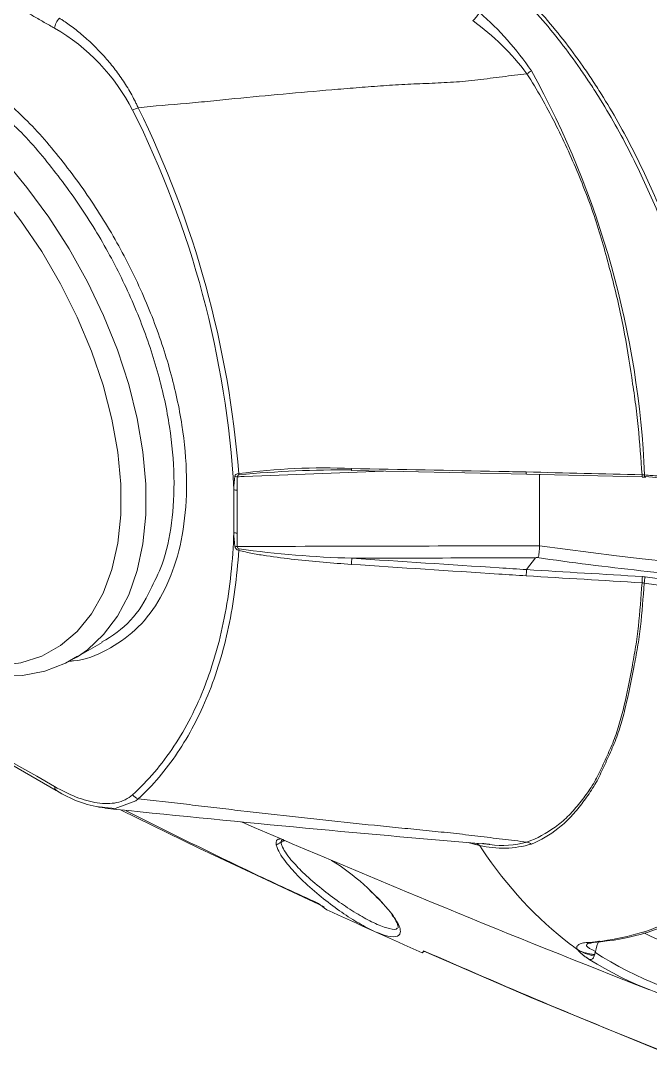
# Model space of a CAD drawing. Extents: x 9.3 to 87, y 1.1 to 68.8.
# Drawn here: x 58.48 to 60.612, y 1.253 to 4.746 of the extents above; entities that cross this region are included whole.
import ezdxf

# ---------------------------------------------------------------- set-up
doc = ezdxf.new("R2010")
doc.units = 0
doc.header["$MEASUREMENT"] = 0
doc.linetypes.add('SLD-Solid', pattern=[0])
doc.layers.add('OBJECT', color=7, linetype='CONTINUOUS')

msp = doc.modelspace()

# ---------------------------------------------------------------- linework, layer by layer
at = {"layer": 'OBJECT', "linetype": 'SLD-Solid', "lineweight": 15}
for p, q in [((60.2372, 3.21), (60.2372, 2.9684)), ((60.5846, 3.2009), (60.5969, 3.2006)), ((60.1933, 2.8874), (60.2237, 2.9274)), ((58.6621, 2.5863), (58.7563, 2.6406)), ((58.6728, 2.5927), (58.6621, 2.5863))]:
    msp.add_line(p, q, dxfattribs=at)
at = {"layer": 'OBJECT', "linetype": 'SLD-Solid', "lineweight": 15, "flags": 128}
for points in [[(58.4558, 4.2364), (58.5009, 4.1814), (58.5757, 4.08), (58.6446, 3.973), (58.7068, 3.8616), (58.7615, 3.7472), (58.8082, 3.631), (58.8462, 3.5146), (58.8751, 3.3992), (58.8945, 3.2863), (58.9043, 3.177), (58.9043, 3.0729), (58.8945, 2.9749), (58.8751, 2.8844), (58.8462, 2.8024), (58.8082, 2.7298), (58.7615, 2.6676), (58.7068, 2.6163), (58.6728, 2.5927)], [(57.3764, 3.4527), (57.4302, 3.3391), (57.4917, 3.2287), (57.5602, 3.1227), (57.6347, 3.0227), (57.7143, 2.9298), (57.7981, 2.8452), (57.8848, 2.7701), (57.9735, 2.7054), (58.0629, 2.6519), (58.1519, 2.6104), (58.2394, 2.5814), (58.3242, 2.5651), (58.4052, 2.562), (58.4815, 2.5719), (58.552, 2.5947), (58.6158, 2.6303), (58.672, 2.678), (58.7201, 2.7373), (58.7593, 2.8075), (58.7892, 2.8876), (58.8093, 2.9766), (58.8194, 3.0733), (58.8194, 3.1766), (58.8093, 3.285), (58.7892, 3.3973), (58.7593, 3.5118), (58.7201, 3.6273), (58.672, 3.7421), (58.6158, 3.8548), (58.552, 3.964), (58.4815, 4.0682), (58.4252, 4.1418)], [(57.3638, 3.4533), (57.3899, 3.3957), (57.4447, 3.2884), (57.506, 3.1844), (57.5733, 3.0847), (57.6458, 2.9905), (57.7229, 2.9026), (57.8037, 2.822), (57.8874, 2.7496), (57.9734, 2.6862), (58.0607, 2.6324), (58.1486, 2.589), (58.2362, 2.5565), (58.3225, 2.5355), (58.4064, 2.5264), (58.4867, 2.5294), (58.5623, 2.5442), (58.6322, 2.5705), (58.6732, 2.5946)], [(59.601, 3.2225), (59.7756, 3.2192), (60.1926, 3.211)], [(60.1926, 3.2111), (60.3352, 3.2075), (60.5847, 3.2018)], [(60.5959, 3.2032), (60.5953, 3.2019), (60.5947, 3.2011), (60.5941, 3.2009), (60.594, 3.2009)], [(57.6873, 2.6668), (58.0848, 2.438), (58.6007, 2.1397)], [(58.7657, 2.082), (58.8009, 2.0786), (58.8705, 2.1045), (58.8783, 2.1114), (58.8783, 2.1114), (58.8783, 2.1114)], [(58.8205, 2.0732), (59.0841, 1.9441), (59.508, 1.7462)], [(60.3985, 1.6217), (60.4016, 1.6224), (60.4104, 1.6233)], [(59.8451, 1.5958), (60.2075, 1.4391), (60.6582, 1.2539), (60.6594, 1.2535)]]:
    msp.add_lwpolyline(points, dxfattribs=at)
at = {"layer": 'OBJECT', "linetype": 'SLD-Solid', "lineweight": 15}
for centre, radius, start, end in [((58.6422, 4.7175), 0.0469, 129.6373, 177.2142), ((59.8984, 4.8636), 0.1631, 313.7166, 326.3749), ((59.3331, 3.9752), 1.0625, 34.419, 48.703), ((58.2625, 4.1384), 0.6699, 27.0586, 60.2077), ((59.4955, 4.0374), 0.8761, 37.112, 53.9468), ((57.4979, 3.0792), 3.0972, 2.3821, 28.8925), ((58.8001, 4.6126), 0.1795, 289.2266, 295.7873), ((55.9266, 2.9718), 3.281, 3.2694, 26.6443), ((55.8187, 2.9439), 3.4105, 4.5144, 26.226), ((186.6704, 227.8224), 259.4796, 239.438884, 240.423589), ((61.5935, 13.0607), 9.9079, 264.2215, 279.1983), ((59.5041, 1.1232), 2.1085, 87.3892, 97.7805), ((59.5647, -0.4014), 3.6263, 89.4164, 95.4485), ((59.6154, 3.2278), 0.0154, 173.5579, 200.0898), ((59.2136, 3.2257), 0.0239, 249.2195, 270.5136), ((59.2209, 3.2014), 0.00715, 94.7975, 176.5946), ((59.2467, 3.2227), 0.0299, 200.2879, 208.2701), ((60.6002, 3.2067), 0.0164, 173.7402, 198.5651), ((60.602, 3.2065), 0.00973, 171.5913, 214.8022), ((59.2125, 3.1782), 0.0219, 242.0656, 272.3126), ((59.2125, 3.033), 0.0219, 242.0686, 272.3098), ((59.2213, 2.9694), 0.0164, 188.5176, 260.6482), ((59.2127, 2.9892), 0.0235, 251.1004, 272.6924), ((59.2221, 2.9659), 0.00833, 181.0875, 257.5899), ((59.1454, 2.9836), 0.0793, 337.4834, 340.9721), ((59.7013, 6.4473), 3.5226, 262.1531, 268.3785), ((61.6734, 12.9332), 10.0678, 261.79875, 277.72463), ((59.8836, 2.8957), 0.2836, 173.8347, 178.0689), ((60.228, 2.9171), 0.0112, 87.4495, 112.3485), ((60.4517, 2.8594), 0.26, 173.8168, 178.453), ((60.845, 2.8356), 0.2612, 173.8296, 178.4608), ((60.6752, 2.8392), 0.0837, 163.7088, 178.1708), ((61.9464, 12.2092), 9.4648, 261.77023, 277.48812), ((58.5968, 2.9549), 0.3497, 296.8734, 336.989), ((58.8152, 2.4744), 0.3968, 237.4577, 261.5979), ((58.8888, 2.1452), 0.0354, 213.666, 252.7626), ((65.4176, 65.6735), 63.9405, 264.028382, 265.179351), ((76.1363, 41.1403), 42.6053, 246.61893, 248.62679), ((60.1128, 2.2859), 0.3413, 256.6917, 286.474), ((60.1136, 2.2445), 0.2907, 261.2134, 286.1234), ((59.095, 1.2047), 0.8245, 38.9006, 57.912), ((59.2787, 1.3689), 0.5777, 41.7384, 48.4346), ((59.6669, 1.6563), 0.0942, 11.9479, 42.2812), ((60.3641, 2.4322), 0.8082, 273.9103, 300.6723), ((61.1827, 2.8262), 1.3101, 243.1038, 277.5553), ((60.5422, 1.5754), 0.1174, 151.5319, 170.4531), ((60.4434, 1.7227), 0.1441, 236.7187, 261.4705), ((61.0948, 2.6286), 1.2341, 237.0565, 260.5539), ((61.0654, 2.6202), 1.2418, 237.8979, 260.5665)]:
    msp.add_arc(centre, radius, start, end, dxfattribs=at)
for points, knots in [([(60.8289, 3.4041), (60.8241, 3.4366), (60.8188, 3.469), (60.8069, 3.5342), (60.8004, 3.5669), (60.7788, 3.6652), (60.762, 3.7311), (60.7232, 3.8636), (60.7013, 3.9302), (60.6638, 4.0308), (60.6504, 4.0646), (60.6226, 4.1314), (60.608, 4.1647), (60.5623, 4.2638), (60.5293, 4.3292), (60.4749, 4.4257), (60.456, 4.4577), (60.4262, 4.5052), (60.4161, 4.5209), (60.3955, 4.552), (60.3851, 4.5674), (60.3532, 4.613), (60.3314, 4.6428), (60.2863, 4.7008), (60.2631, 4.7291), (60.2151, 4.784), (60.1903, 4.8108), (60.1522, 4.8493), (60.1393, 4.8618), (60.1198, 4.8802), (60.11, 4.8892), (60.0985, 4.8996), (60.0935, 4.904), (60.0902, 4.9069), (60.0886, 4.9084), (60.0869, 4.9098)], [0, 0, 0, 0, 0.0625, 0.0625, 0.125, 0.125, 0.25, 0.25, 0.375, 0.375, 0.4375, 0.4375, 0.5, 0.5, 0.625, 0.625, 0.6875, 0.6875, 0.71875, 0.71875, 0.75, 0.75, 0.8125, 0.8125, 0.875, 0.875, 0.9375, 0.9375, 0.96875, 0.96875, 0.984375, 0.992187, 0.996094, 0.996094, 1, 1, 1, 1]), ([(60.0923, 4.9203), (60.1191, 4.8971), (60.1454, 4.8726), (60.1841, 4.834), (60.1968, 4.8208), (60.2219, 4.794), (60.2343, 4.7804), (60.2707, 4.739), (60.2942, 4.7105), (60.3398, 4.6522), (60.3619, 4.6223), (60.3942, 4.5763), (60.4047, 4.5608), (60.4255, 4.5295), (60.4358, 4.5136), (60.4658, 4.4657), (60.485, 4.4335), (60.5399, 4.3361), (60.5732, 4.2702), (60.6192, 4.1701), (60.6339, 4.1366), (60.662, 4.0691), (60.6754, 4.035), (60.7132, 3.9335), (60.7352, 3.8662), (60.7742, 3.7325), (60.7911, 3.666), (60.8127, 3.5668), (60.8193, 3.5338), (60.8312, 3.4681), (60.8365, 3.4353), (60.8414, 3.4026)], [0, 0, 0, 0, 0.0625, 0.0625, 0.09375, 0.09375, 0.125, 0.125, 0.1875, 0.1875, 0.25, 0.25, 0.28125, 0.28125, 0.3125, 0.3125, 0.375, 0.375, 0.5, 0.5, 0.5625, 0.5625, 0.625, 0.625, 0.75, 0.75, 0.875, 0.875, 0.9375, 0.9375, 1, 1, 1, 1]), ([(58.8781, 4.4511), (58.8762, 4.4552), (58.8743, 4.4595), (58.8703, 4.4677), (58.8682, 4.4719), (58.862, 4.4841), (58.8577, 4.4922), (58.8442, 4.516), (58.8346, 4.5315), (58.8143, 4.5616), (58.8035, 4.5762), (58.7815, 4.604), (58.7702, 4.6173), (58.7471, 4.6426), (58.7353, 4.6547), (58.7112, 4.6777), (58.699, 4.6887), (58.6744, 4.7094), (58.6621, 4.719), (58.6435, 4.7327), (58.6373, 4.7371), (58.6279, 4.7434), (58.6248, 4.7455), (58.6186, 4.7496), (58.6154, 4.7517), (58.6123, 4.7536)], [0, 0, 0, 0, 0.03125, 0.03125, 0.0625, 0.0625, 0.125, 0.125, 0.25, 0.25, 0.375, 0.375, 0.5, 0.5, 0.625, 0.625, 0.75, 0.75, 0.875, 0.875, 0.9375, 0.9375, 0.96875, 0.96875, 1, 1, 1, 1]), ([(60.1941, 4.566), (60.1664, 4.5627), (60.1387, 4.5592), (60.0834, 4.5523), (60.0557, 4.5486), (60.0004, 4.542), (59.9729, 4.5393), (59.9178, 4.5358), (59.8904, 4.5346), (59.8355, 4.5323), (59.8081, 4.5313), (59.7532, 4.5286), (59.7258, 4.5268), (59.6709, 4.5227), (59.6435, 4.5205), (59.5887, 4.5162), (59.5613, 4.5139), (59.4244, 4.5024), (59.3149, 4.4923), (59.1783, 4.479), (59.151, 4.4762), (59.0964, 4.4707), (59.0691, 4.468), (58.9872, 4.4609), (58.9327, 4.457), (58.8781, 4.4511)], [0, 0, 0, 0, 0.0625, 0.0625, 0.125, 0.125, 0.1875, 0.1875, 0.25, 0.25, 0.3125, 0.3125, 0.375, 0.375, 0.4375, 0.4375, 0.5, 0.5, 0.75, 0.75, 0.8125, 0.8125, 0.875, 0.875, 1, 1, 1, 1]), ([(60.1942, 4.5659), (60.2288, 4.5124), (60.2598, 4.457), (60.3027, 4.3721), (60.3164, 4.3435), (60.3428, 4.2858), (60.3554, 4.2568), (60.3795, 4.1988), (60.3912, 4.1699), (60.4131, 4.1118), (60.4231, 4.0826), (60.4415, 4.0241), (60.4501, 3.9947), (60.4665, 3.936), (60.4743, 3.9069), (60.4892, 3.849), (60.4963, 3.8203), (60.5093, 3.763), (60.5153, 3.7345), (60.5316, 3.6494), (60.5406, 3.5932), (60.5512, 3.5236), (60.5532, 3.5097), (60.5573, 3.482), (60.5593, 3.4681), (60.565, 3.4267), (60.5681, 3.3992), (60.5762, 3.3169), (60.58, 3.2624), (60.584, 3.2085)], [0, 0, 0, 0, 0.125, 0.125, 0.1875, 0.1875, 0.25, 0.25, 0.3125, 0.3125, 0.375, 0.375, 0.4375, 0.4375, 0.5, 0.5, 0.5625, 0.5625, 0.625, 0.625, 0.75, 0.75, 0.78125, 0.78125, 0.8125, 0.8125, 0.875, 0.875, 1, 1, 1, 1]), ([(58.645, 2.5777), (58.6497, 2.5779), (58.6966, 2.5798), (58.7739, 2.6126), (58.8714, 2.6782), (58.9487, 2.7745), (59.0044, 2.8959), (59.0374, 3.039), (59.0458, 3.2004), (59.0304, 3.3749), (58.9907, 3.558), (58.9287, 3.7441), (58.8453, 3.9281), (58.7438, 4.1052), (58.626, 4.2685), (58.5281, 4.3841), (58.469, 4.4381), (58.4558, 4.4501)], [0, 0, 0, 0, 0.008372, 0.083003, 0.157636, 0.232269, 0.306905, 0.38154, 0.456176, 0.530811, 0.605447, 0.680082, 0.754715, 0.829347, 0.90398, 0.978614, 1, 1, 1, 1]), ([(58.4558, 4.3925), (58.4593, 4.3893), (58.5075, 4.3447), (58.5937, 4.241), (58.7088, 4.0823), (58.8078, 3.9094), (58.8891, 3.7301), (58.9496, 3.5485), (58.9883, 3.3701), (59.0034, 3.1998), (58.9946, 3.043), (58.9671, 2.913), (58.9332, 2.8466), (58.9187, 2.8182)], [0, 0, 0, 0, 0.007984, 0.109741, 0.211498, 0.313255, 0.415013, 0.51677, 0.618528, 0.720285, 0.822042, 0.9238, 1, 1, 1, 1]), ([(59.2138, 3.2018), (59.2217, 3.2021), (59.3866, 3.2083), (59.5514, 3.2145), (59.7083, 3.2205)], [0, 0, 0, 0, 0.048127, 1, 1, 1, 1]), ([(59.6001, 3.2295), (59.7665, 3.2264), (59.9328, 3.2232), (60.0991, 3.2199), (60.13, 3.2193), (60.1609, 3.2187), (60.1918, 3.2181)], [0, 0, 0, 0, 0.01271374, 0.01271374, 0.01271374, 0.01507616, 0.01507616, 0.01507616, 0.01507616]), ([(60.1926, 3.2113), (60.1926, 3.2112), (60.1924, 3.211), (60.1921, 3.2124), (60.192, 3.2147), (60.1919, 3.2167), (60.1919, 3.2176), (60.1918, 3.2181)], [0, 0, 0, 0, 0.11994, 0.452554, 0.785153, 0.879768, 1, 1, 1, 1]), ([(59.2051, 3.2034), (59.2054, 3.2062), (59.207, 3.2083), (59.2119, 3.2111), (59.2151, 3.2119), (59.2186, 3.2123)], [0, 0, 0, 0, 0.5, 0.5, 1, 1, 1, 1]), ([(59.2138, 3.2018), (59.2136, 3.1936), (59.2135, 3.1855), (59.2134, 3.1773), (59.2134, 3.1703), (59.2134, 3.1633), (59.2134, 3.1564)], [0, 0, 0, 0, 0.000762036, 0.000762036, 0.000762036, 0.001413001, 0.001413001, 0.001413001, 0.001413001]), ([(59.2022, 3.0136), (59.2022, 3.0218), (59.2022, 3.03), (59.2022, 3.0381), (59.2022, 3.0708), (59.2022, 3.1035), (59.2022, 3.1361), (59.2022, 3.1437), (59.2022, 3.1513), (59.2022, 3.1589)], [0, 0, 0, 0, 0.000762, 0.000762, 0.000762, 0.00381, 0.00381, 0.00381, 0.004518509, 0.004518509, 0.004518509, 0.004518509]), ([(59.2022, 3.0136), (59.199, 2.9173), (59.1892, 2.8261), (59.1648, 2.6966), (59.1551, 2.6546), (59.1381, 2.5936), (59.132, 2.5736), (59.119, 2.5342), (59.112, 2.5148), (59.0755, 2.42), (59.0404, 2.3514), (58.9586, 2.2279), (58.912, 2.1731), (58.8593, 2.1255)], [0, 0, 0, 0, 0.25, 0.25, 0.375, 0.375, 0.4375, 0.4375, 0.5, 0.5, 0.75, 0.75, 1, 1, 1, 1]), ([(59.2134, 3.0111), (59.2134, 3.0029), (59.2134, 2.9948), (59.2135, 2.9866), (59.2135, 2.9796), (59.2136, 2.9727), (59.2138, 2.9657)], [0, 0, 0, 0, 0.000762003, 0.000762003, 0.000762003, 0.001412997, 0.001412997, 0.001412997, 0.001412997]), ([(58.8783, 2.1114), (58.9279, 2.1571), (58.9724, 2.2095), (59.0511, 2.3268), (59.0854, 2.3917), (59.1288, 2.4987), (59.142, 2.5361), (59.1653, 2.613), (59.1755, 2.6527), (59.2015, 2.7753), (59.2131, 2.8619), (59.2186, 2.9532)], [0, 0, 0, 0, 0.25, 0.25, 0.5, 0.5, 0.625, 0.625, 0.75, 0.75, 1, 1, 1, 1]), ([(60.2372, 2.9682), (60.0708, 2.9678), (59.9044, 2.9675), (59.738, 2.9671), (59.5632, 2.9666), (59.3885, 2.9662), (59.2138, 2.9657)], [0.00000011, 0.00000011, 0.00000011, 0.00000011, 0.0126919, 0.0126919, 0.0126919, 0.02601659, 0.02601659, 0.02601659, 0.02601659]), ([(59.6001, 2.9052), (59.5361, 2.9095), (59.4722, 2.9149), (59.3765, 2.9255), (59.3446, 2.9295), (59.297, 2.9367), (59.2811, 2.9393), (59.2575, 2.9438), (59.2497, 2.9454), (59.2341, 2.9489), (59.2263, 2.9509), (59.2186, 2.9532)], [0, 0, 0, 0, 0.5, 0.5, 0.75, 0.75, 0.875, 0.875, 0.9375, 0.9375, 1, 1, 1, 1]), ([(60.2372, 2.9682), (60.2371, 2.9649), (60.2369, 2.9613), (60.2363, 2.9537), (60.236, 2.9497), (60.2353, 2.9421), (60.2348, 2.9384), (60.2339, 2.9335), (60.2336, 2.9319), (60.2325, 2.9299), (60.232, 2.9293), (60.2304, 2.9285), (60.2295, 2.9283), (60.2285, 2.9282)], [0, 0, 0, 0, 0.25, 0.25, 0.5, 0.5, 0.75, 0.75, 0.875, 0.875, 0.9375, 0.9375, 1, 1, 1, 1]), ([(60.1918, 2.8664), (60.1609, 2.8684), (60.13, 2.8705), (60.0991, 2.8725), (59.9328, 2.8833), (59.7664, 2.8943), (59.6001, 2.9052)], [0, 0, 0, 0, 0.00236285, 0.00236285, 0.00236285, 0.01507617, 0.01507617, 0.01507617, 0.01507617]), ([(59.6016, 2.9261), (59.6559, 2.9263), (59.7102, 2.9264), (59.7644, 2.9265), (59.9175, 2.9268), (60.0706, 2.9271), (60.2237, 2.9274)], [0.00348022, 0.00348022, 0.00348022, 0.00348022, 0.00762, 0.00762, 0.00762, 0.01929564, 0.01929564, 0.01929564, 0.01929564]), ([(59.6016, 2.9261), (59.7679, 2.9152), (59.9342, 2.9043), (60.1006, 2.8935), (60.1315, 2.8914), (60.1624, 2.8894), (60.1932, 2.8874), (60.1932, 2.8874), (60.1933, 2.8874), (60.1933, 2.8874)], [0, 0, 0, 0, 0.01271294, 0.01271294, 0.01271294, 0.01507417, 0.01507417, 0.01507417, 0.01507436, 0.01507436, 0.01507436, 0.01507436]), ([(60.2285, 2.9282), (60.3449, 2.9114), (60.4618, 2.8966), (60.697, 2.8711), (60.8149, 2.8604), (61.1692, 2.8345), (61.4062, 2.8254), (61.8816, 2.8237), (62.1178, 2.8311), (62.4699, 2.8546), (62.587, 2.8645), (62.7616, 2.8824), (62.8197, 2.8888), (62.9064, 2.8993), (62.9353, 2.9029), (62.9929, 2.9104), (63.0217, 2.9143), (63.0505, 2.9183)], [0, 0, 0, 0, 0.125, 0.125, 0.25, 0.25, 0.5, 0.5, 0.75, 0.75, 0.875, 0.875, 0.9375, 0.9375, 0.96875, 0.96875, 1, 1, 1, 1]), ([(60.584, 2.8426), (60.5802, 2.7931), (60.5768, 2.7443), (60.5691, 2.6727), (60.5662, 2.6491), (60.5604, 2.6143), (60.5583, 2.6028), (60.5541, 2.5799), (60.5521, 2.5685), (60.5416, 2.5118), (60.5329, 2.4674), (60.5176, 2.403), (60.512, 2.3819), (60.4996, 2.3405), (60.4927, 2.3202), (60.4808, 2.2906), (60.4765, 2.2809), (60.4677, 2.2618), (60.4634, 2.2524), (60.4507, 2.2243), (60.4424, 2.2061), (60.4243, 2.171), (60.4145, 2.1542), (60.3978, 2.1303), (60.3921, 2.1225), (60.3807, 2.1073), (60.375, 2.0998), (60.3574, 2.078), (60.3451, 2.0642), (60.3253, 2.045), (60.3185, 2.0388), (60.3044, 2.0271), (60.2971, 2.0216), (60.2604, 1.9949), (60.229, 1.9776), (60.1943, 1.9653)], [0, 0, 0, 0, 0.125, 0.125, 0.1875, 0.1875, 0.21875, 0.21875, 0.25, 0.25, 0.375, 0.375, 0.4375, 0.4375, 0.5, 0.5, 0.53125, 0.53125, 0.5625, 0.5625, 0.625, 0.625, 0.6875, 0.6875, 0.71875, 0.71875, 0.75, 0.75, 0.8125, 0.8125, 0.84375, 0.84375, 0.875, 0.875, 1, 1, 1, 1]), ([(60.2096, 1.9586), (60.242, 1.9717), (60.2715, 1.9896), (60.3133, 2.0224), (60.327, 2.0343), (60.3523, 2.0603), (60.3641, 2.0742), (60.3868, 2.1036), (60.3978, 2.119), (60.4196, 2.1511), (60.4294, 2.1681), (60.4474, 2.2036), (60.4556, 2.222), (60.4682, 2.2503), (60.4725, 2.2598), (60.4812, 2.279), (60.4856, 2.2887), (60.4976, 2.3184), (60.5046, 2.3387), (60.5172, 2.3801), (60.5228, 2.4013), (60.5385, 2.4658), (60.5474, 2.5103), (60.5582, 2.5671), (60.5604, 2.5785), (60.5646, 2.6015), (60.5668, 2.6131), (60.5728, 2.6479), (60.5759, 2.6716), (60.584, 2.7433), (60.5876, 2.7922), (60.5916, 2.8419)], [0, 0, 0, 0, 0.125, 0.125, 0.1875, 0.1875, 0.25, 0.25, 0.3125, 0.3125, 0.375, 0.375, 0.4375, 0.4375, 0.46875, 0.46875, 0.5, 0.5, 0.5625, 0.5625, 0.625, 0.625, 0.75, 0.75, 0.78125, 0.78125, 0.8125, 0.8125, 0.875, 0.875, 1, 1, 1, 1]), ([(60.5949, 2.8627), (60.8072, 2.8325), (61.0209, 2.8092), (61.3436, 2.785), (61.4515, 2.7788), (61.668, 2.7699), (61.7763, 2.7673), (62.1004, 2.765), (62.3158, 2.7709), (62.6381, 2.7907), (62.7449, 2.7992), (62.9042, 2.8146), (62.9572, 2.8201), (63.0364, 2.8292), (63.076, 2.8339), (63.1154, 2.8389), (63.1417, 2.8422), (63.1549, 2.844), (63.168, 2.8457)], [0, 0, 0, 0, 0.25, 0.25, 0.375, 0.375, 0.5, 0.5, 0.75, 0.75, 0.875, 0.875, 0.9375, 0.9375, 0.96875, 0.984375, 0.984375, 1, 1, 1, 1]), ([(60.3995, 1.6255), (60.4902, 1.6314), (60.578, 1.6524), (60.7053, 1.7066), (60.7471, 1.7285), (60.8078, 1.7668), (60.8277, 1.7804), (60.8665, 1.8092), (60.8855, 1.8245), (60.9408, 1.8724), (60.9754, 1.9072), (61.0243, 1.9638), (61.0401, 1.9835), (61.0705, 2.0241), (61.0997, 2.0662), (61.1265, 2.1111), (61.1521, 2.1574), (61.1642, 2.1812), (61.1987, 2.2544), (61.219, 2.3055), (61.2367, 2.359)], [0, 0, 0, 0, 0.25, 0.25, 0.375, 0.375, 0.4375, 0.4375, 0.5, 0.5, 0.625, 0.625, 0.6875, 0.6875, 0.75, 0.8125, 0.8125, 0.875, 0.875, 1, 1, 1, 1]), ([(58.8593, 2.1255), (58.8517, 2.1187), (58.8432, 2.1131), (58.8252, 2.1043), (58.8156, 2.1011), (58.7954, 2.0968), (58.7847, 2.0957), (58.7628, 2.0955), (58.7515, 2.0964), (58.7284, 2.0998), (58.7166, 2.1024), (58.6927, 2.109), (58.6807, 2.1131), (58.6445, 2.1272), (58.6201, 2.1391), (58.5954, 2.1535)], [0, 0, 0, 0, 0.125, 0.125, 0.25, 0.25, 0.375, 0.375, 0.5, 0.5, 0.625, 0.625, 0.75, 0.75, 1, 1, 1, 1]), ([(58.5954, 2.1535), (58.5957, 2.1508), (58.5962, 2.1456), (58.5988, 2.1411), (58.6013, 2.1402), (58.6019, 2.14)], [0, 0, 0, 0, 0.432854, 0.865699, 1, 1, 1, 1]), ([(58.8783, 2.1114), (58.9328, 2.1048), (58.9874, 2.0992), (59.0692, 2.09), (59.0965, 2.0867), (59.1512, 2.0802), (59.1785, 2.077), (59.2604, 2.0674), (59.3151, 2.0611), (59.3972, 2.0518), (59.4246, 2.0488), (59.4793, 2.0427), (59.5614, 2.0339), (59.671, 2.0227), (59.7532, 2.0145), (59.8081, 2.009), (59.8355, 2.0063), (59.8904, 2.0008), (59.9179, 1.998), (59.973, 1.992), (60.0006, 1.9887), (60.0559, 1.982), (60.0835, 1.9786), (60.1389, 1.9719), (60.1666, 1.9686), (60.1943, 1.9653)], [0, 0, 0, 0, 0.125, 0.125, 0.1875, 0.1875, 0.25, 0.25, 0.375, 0.375, 0.4375, 0.4375, 0.5, 0.625, 0.6875, 0.6875, 0.75, 0.75, 0.8125, 0.8125, 0.875, 0.875, 0.9375, 0.9375, 1, 1, 1, 1]), ([(59.4889, 1.7574), (59.4166, 1.7906), (59.1998, 1.8901), (58.9823, 1.9989), (58.8373, 2.0715)], [0, 0, 0, 0, 0.333143, 1, 1, 1, 1]), ([(59.7366, 1.7225), (59.7426, 1.7141), (59.7612, 1.6879), (59.7704, 1.658), (59.7542, 1.6422), (59.7165, 1.6467), (59.6632, 1.6689), (59.6042, 1.7023), (59.5424, 1.7444), (59.479, 1.7943), (59.4232, 1.8457), (59.3733, 1.9007), (59.3448, 1.9474), (59.3422, 1.9746), (59.3584, 1.9758), (59.3621, 1.976)], [0, 0, 0, 0, 0.049129, 0.152642, 0.233136, 0.31402, 0.385111, 0.451069, 0.518732, 0.59329, 0.678251, 0.754859, 0.86869, 0.970325, 1, 1, 1, 1]), ([(59.3707, 1.9738), (59.3698, 1.9737), (59.3581, 1.9725), (59.3641, 1.9485), (59.3924, 1.9067), (59.4415, 1.8563), (59.4956, 1.8092), (59.5565, 1.7632), (59.6154, 1.7244), (59.6715, 1.6931), (59.7205, 1.6729), (59.7505, 1.6669), (59.7552, 1.6731), (59.7564, 1.6748)], [0, 0, 0, 0, 0.011525, 0.143105, 0.291129, 0.390777, 0.501025, 0.597322, 0.684241, 0.768594, 0.859392, 0.963045, 1, 1, 1, 1]), ([(60.3633, 1.603), (60.3626, 1.606), (60.3627, 1.6088), (60.3647, 1.6139), (60.3666, 1.6161), (60.3725, 1.62), (60.3764, 1.6217), (60.3863, 1.6242), (60.3923, 1.6251), (60.3995, 1.6255)], [0, 0, 0, 0, 0.25, 0.25, 0.5, 0.5, 0.75, 0.75, 1, 1, 1, 1]), ([(60.4264, 1.5949), (60.4121, 1.602), (60.3908, 1.6126), (60.3973, 1.6196), (60.3994, 1.622)], [0, 0, 0, 0, 0.666052, 1, 1, 1, 1]), ([(59.8449, 1.5954), (59.8444, 1.5952), (59.8435, 1.595), (59.8443, 1.5967), (59.8447, 1.5975)], [0, 0, 0, 0, 0.533878, 1, 1, 1, 1]), ([(60.3644, 1.6023), (60.3645, 1.6021), (60.3648, 1.6018), (60.3652, 1.6013), (60.3656, 1.6009), (60.366, 1.6004), (60.3664, 1.6), (60.3668, 1.5995), (60.3672, 1.5991), (60.3677, 1.5986), (60.3681, 1.5982), (60.3685, 1.5977), (60.3689, 1.5972), (60.3694, 1.5968), (60.3698, 1.5963), (60.3702, 1.5959), (60.3707, 1.5954), (60.3715, 1.5946), (60.3726, 1.5934), (60.3742, 1.5919), (60.3758, 1.5904), (60.3775, 1.5888), (60.3793, 1.5873), (60.3811, 1.5857), (60.3831, 1.5841), (60.3851, 1.5824), (60.3872, 1.5808), (60.3895, 1.5791), (60.3918, 1.5774), (60.3943, 1.5756), (60.3969, 1.5738), (60.3996, 1.572), (60.4024, 1.5701), (60.4044, 1.5688), (60.4054, 1.5682)], [0, 0, 0, 0, 0.014682, 0.029363, 0.044045, 0.058727, 0.073408, 0.08809, 0.102772, 0.117454, 0.132135, 0.146817, 0.161499, 0.17618, 0.190862, 0.205544, 0.220225, 0.234907, 0.282725, 0.330544, 0.378362, 0.42618, 0.473999, 0.521817, 0.569635, 0.617454, 0.665272, 0.71309, 0.760908, 0.808727, 0.856545, 0.904363, 0.952182, 1, 1, 1, 1]), ([(60.4237, 1.5844), (60.4198, 1.5849), (60.4125, 1.5858), (60.402, 1.5876), (60.3917, 1.59), (60.3818, 1.5932), (60.3724, 1.5972), (60.3669, 1.6006), (60.3644, 1.6023)], [0, 0, 0, 0, 0.179941, 0.346709, 0.4995, 0.68442, 0.851154, 1, 1, 1, 1]), ([(60.4221, 1.5802), (60.4214, 1.578), (60.4206, 1.5759), (60.4194, 1.5739), (60.4193, 1.5737), (60.4192, 1.5736)], [0.3137582, 0.3137582, 0.3137582, 0.3137582, 0.5, 0.5, 0.5156324, 0.5156324, 0.5156324, 0.5156324]), ([(60.4264, 1.5949), (60.4261, 1.5934), (60.4254, 1.5898), (60.4243, 1.5864), (60.4237, 1.5844)], [0, 0, 0, 0, 0.394195, 1, 1, 1, 1]), ([(60.4054, 1.5682), (60.4076, 1.5675), (60.4114, 1.5672), (60.4145, 1.5687), (60.4158, 1.5697)], [0, 0, 0, 0, 0.2121658, 0.4015985, 0.4015985, 0.4015985, 0.4015985])]:
    msp.add_open_spline(points, degree=3, knots=knots, dxfattribs=at)
for points, degree in [([(58.4558, 4.8001), (58.5954, 4.7198)], 1), ([(60.2095, 4.5757), (60.2046, 4.5725), (60.1994, 4.5692), (60.1941, 4.566)], 3), ([(60.1918, 3.2181), (60.3225, 3.2147), (60.4533, 3.2115), (60.584, 3.2085)], 3), ([(59.2022, 3.1589), (59.2027, 3.1738), (59.2035, 3.1887), (59.2051, 3.2034)], 3), ([(60.584, 3.2085), (60.5868, 3.2084), (60.5896, 3.2082), (60.5924, 3.2079)], 3), ([(60.5924, 3.2079), (60.7807, 3.1936)], 1), ([(59.2134, 3.1564), (59.2134, 3.108), (59.2134, 3.0595), (59.2134, 3.0111)], 3), ([(59.2051, 2.9669), (59.2035, 2.9825), (59.2027, 2.9981), (59.2022, 3.0136)], 3), ([(60.2372, 2.9684), (60.2372, 2.9683), (60.2372, 2.9682), (60.2372, 2.9682)], 3), ([(60.584, 2.8426), (60.4533, 2.8507), (60.3226, 2.8587), (60.1918, 2.8664)], 3), ([(60.1933, 2.8874), (60.1933, 2.8874), (60.1933, 2.8874), (60.1933, 2.8874)], 3), ([(60.1933, 2.8874), (60.324, 2.8797), (60.4547, 2.8717), (60.5854, 2.8637)], 3), ([(60.5854, 2.8637), (60.5886, 2.8635), (60.5918, 2.8632), (60.5949, 2.8627)], 3), ([(60.5916, 2.8419), (60.5891, 2.8422), (60.5865, 2.8425), (60.584, 2.8426)], 3), ([(58.7438, 2.0842), (58.7576, 2.0828)], 1), ([(58.7576, 2.0828), (58.7657, 2.082)], 1), ([(59.3739, 1.971), (59.3457, 1.9557)], 1), ([(59.9966, 1.9635), (60.0342, 1.9538)], 1), ([(60.0342, 1.9538), (60.0245, 1.9609)], 1), ([(60.0692, 1.9573), (60.0443, 1.9603)], 1), ([(60.2096, 1.9586), (60.2047, 1.9616), (60.1996, 1.9639), (60.1943, 1.9653)], 3), ([(60.0342, 1.9538), (60.0342, 1.9538), (60.0342, 1.9537), (60.0342, 1.9537)], 3), ([(60.0414, 1.9429), (60.039, 1.9465), (60.0366, 1.9501), (60.0342, 1.9537)], 3), ([(60.342, 1.6188), (60.2276, 1.7057), (60.1268, 1.8141), (60.0414, 1.9429)], 3), ([(59.4889, 1.7574), (59.4979, 1.7503), (59.5072, 1.7432), (59.5165, 1.7362)], 3), ([(59.8398, 1.5909), (59.7321, 1.6385), (59.6243, 1.6869), (59.5165, 1.7362)], 3), ([(60.3633, 1.603), (60.3561, 1.6082), (60.3491, 1.6135), (60.342, 1.6188)], 3), ([(60.4094, 1.6233), (60.406, 1.6232), (60.4026, 1.624), (60.3995, 1.6255)], 3), ([(60.4192, 1.6259), (60.4163, 1.6243), (60.4129, 1.6234), (60.4094, 1.6233)], 3), ([(59.8398, 1.5909), (59.8419, 1.5928), (59.8435, 1.595), (59.8447, 1.5975)], 3), ([(59.8464, 1.5952), (59.8398, 1.5909)], 1), ([(60.6531, 1.2576), (60.3842, 1.3651), (60.1147, 1.4785), (59.8447, 1.5975)], 3), ([(60.3644, 1.6023), (60.364, 1.6025), (60.3637, 1.6028), (60.3634, 1.603)], 3), ([(60.4158, 1.5697), (60.4171, 1.5708), (60.4183, 1.5721), (60.4192, 1.5736)], 3), ([(60.4237, 1.5844), (60.4232, 1.583), (60.4227, 1.5816), (60.4221, 1.5802)], 3)]:
    msp.add_open_spline(points, degree=degree, dxfattribs=at)

doc.saveas('drawing.dxf')
